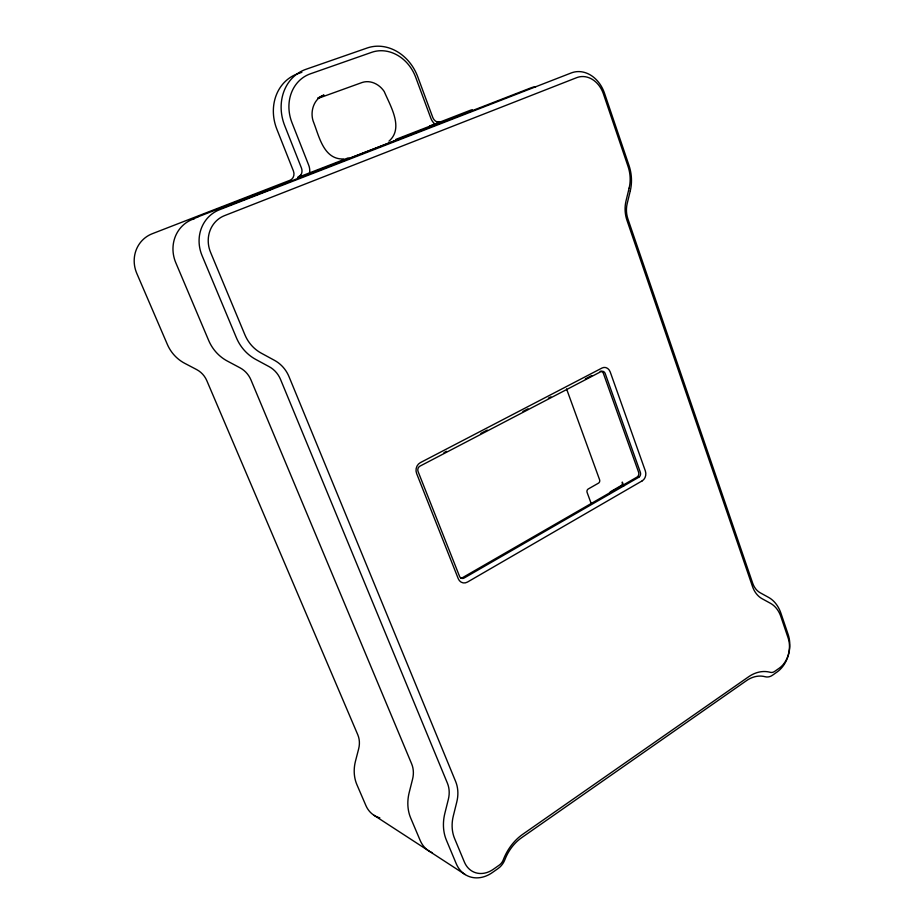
<?xml version="1.0" encoding="UTF-8"?>
<svg xmlns="http://www.w3.org/2000/svg" width="924" height="924" viewBox="0 0 924 924"><rect width="100%" height="100%" fill="white"/><g stroke="black" fill="none" stroke-linecap="round" stroke-linejoin="round"><path stroke-width="1.39" d="M300.67 175.237L297.898 177.396L300.67 175.237A7.554 6.768 66.2 0 0 301.42 167.949L284.684 125.595A45.241 39.536 65.4 0 1 305.902 69.323L367.163 48.002A44.167 37.745 68.1 0 1 417.752 76.808L432.744 117.371A7.149 6.052 71.9 0 0 437.722 122.095L440.875 121.899L437.722 122.095M388.992 141.164C404.007 128.159 390.506 106.295 384.234 91.545C379.21 83.945 370.143 79.741 362.046 82.525L318.018 98.418M443.947 452.668L446.5 451.339M480.896 433.391L487.26 430.076M522.926 411.457L528.031 408.801M548.406 398.163L550.958 396.835M585.354 378.898L591.73 375.571M192.804 219.254L197.898 216.874M317.752 98.06L323.966 95.045C313.698 98.591 309.321 112.532 313.825 122.846C319.358 137.329 324.058 159.76 343.647 158.986M395.911 139.362L439.454 122.442M348.244 157.877L299.711 176.692M196.465 217.429L255.451 194.525M194.294 218.676L192.435 219.392A33.842 31.682 62 0 0 175.791 262.728L208.639 340.39A41.106 38.854 75.6 0 0 227.327 361.053L240.009 367.81A24.659 23.643 87.3 0 1 250.982 379.972L411.665 763.905A23.735 19.889 -64.1 0 1 412.554 779.232L409.205 792.492A38.762 31.832 -65.7 0 0 410.683 818.006L420.177 840.447A31.058 25.283 -65.1 0 0 432.409 852.76M283.98 183.83L530.93 87.861A29.741 24.301 75.8 0 1 535.897 86.637M254.077 195.056L285.366 183.287M425.525 128.829L315.742 171.333L321.945 169.08M301.871 72.303L297.84 73.712A44.629 39.12 65 0 0 276.865 129.233L293.416 170.986A7.45 6.687 65.7 0 1 289.94 180.296L152.241 233.737A31.058 29.383 56.3 0 0 136.81 273.446L167.371 344.456A37.722 36.175 70.7 0 0 184.777 363.351L196.593 369.542A22.603 22.014 84.9 0 1 206.826 380.688L357.784 734.765A21.864 18.746 -62.3 0 1 358.639 748.925L355.486 761.122A35.759 30.099 -64.1 0 0 356.907 784.684L365.881 805.52A28.656 23.92 -63.5 0 0 379.822 817.832M374.07 815.338L465.176 874.566M591.325 503.903L587.11 492.434A2.576 2.125 -84 0 1 588.23 488.992L598.475 483.16A2.576 2.114 -84.6 0 0 599.584 479.741L566.562 388.923M623.688 486.047L622.268 482.074A2.633 2.148 -84.7 0 1 621.147 485.585L610.729 491.591A2.645 2.16 -84.1 0 0 609.436 493.774M435.031 124.209A12.913 10.915 72 0 1 430.803 118.133L415.719 77.35A38.415 32.802 68.2 0 0 371.702 52.322L310.383 73.816A39.362 34.361 65.5 0 0 291.984 122.707L308.697 165.165A13.652 12.208 66.3 0 1 309.563 172.927M472.256 109.702A27.512 23.077 74.5 0 0 469.946 110.43L431.473 125.364A7.057 5.994 71.6 0 1 429.949 125.699M600.15 371.309A3.777 3.107 89.7 0 1 603.453 373.562L638.576 472.176A3.708 3.003 -85.3 0 1 637.017 477.096L462.577 577.627A4.008 3.453 -76.6 0 1 460.799 578.077M629.129 188.092L626.022 200.901A28.563 22.742 82.4 0 0 627.003 220.443L752.471 586.451A26.634 20.12 -82.4 0 0 762.081 598.717L770.466 603.314A29.649 22.361 -80.3 0 1 780.896 616.654L788.126 637.976A22.476 16.805 -79.9 0 1 779.279 668.168L774.705 671.378A8.431 6.295 -79.4 0 1 770.269 672.302A41.095 30.584 -77.7 0 0 748.556 676.818L522.741 834.291A46.489 36.267 -67.3 0 0 503.28 859.817A9.794 7.773 -66.2 0 1 499.214 865.153L493.37 869.265A26.242 20.963 -66 0 1 464.391 862.057L454.585 838.507A34.384 27.72 -66.7 0 1 453.314 815.95L456.791 801.951A31.774 26.172 -65.2 0 0 455.648 781.508L289.027 376.703A33.137 31.393 88.2 0 0 274.532 360.372L261.273 353.164A36.602 34.2 77.8 0 1 244.872 334.742L210.58 252.356A28.702 26.634 65.2 0 1 224.544 215.627L576.715 77.651A25.075 20.097 76.6 0 1 603.43 93.925L628.054 166.47A32.328 26.08 80.1 0 1 629.129 188.092M630.249 190.956L627.165 203.696A22.465 17.914 82.4 0 0 627.927 219.023L752.656 583.125A20.952 15.858 -82.4 0 0 760.209 592.781L768.56 597.378A35.17 26.565 -80.3 0 1 780.919 613.213L788.126 634.43A27.986 20.975 -79.9 0 1 777.107 671.979L772.556 675.19A14.01 10.476 -79.4 0 1 765.176 676.738A35.297 26.311 -77.7 0 0 746.488 680.641L521.598 837.721A39.905 31.185 -67.3 0 0 504.92 859.62A16.262 12.924 -66.2 0 1 498.186 868.456L492.365 872.556A32.663 26.126 -66 0 1 456.202 863.617L446.384 840.124A40.76 32.906 -66.6 0 1 444.86 813.316L448.348 799.352A24.983 20.605 -65.2 0 0 447.435 783.252L280.561 379.487A26.045 24.694 88.1 0 0 269.115 366.643L255.879 359.494A43.382 40.575 77.6 0 1 236.359 337.664L202.021 255.509A35.724 33.172 65 0 1 219.462 209.76L571.24 72.95A31.22 25.064 76.5 0 1 604.504 93.243L628.978 165.373A38.334 30.977 80 0 1 630.249 190.956M221.148 208.304L272.834 188.496L221.148 208.304M642.215 480.838L467.475 582.062A8.062 6.93 -76.7 0 1 458.246 578.667L416.62 473.515A8.166 7.242 -83.1 0 1 420.362 462.635L602.044 368.018A7.577 6.237 89.7 0 1 610.233 371.991L645.345 470.951A7.45 6.018 -85.3 0 1 642.215 480.838M638.784 477.269L464.125 578.02A4.019 3.465 -76.7 0 1 459.528 576.322L418.087 471.552A4.077 3.615 -83.1 0 1 419.958 466.135L601.108 371.552A3.777 3.107 89.7 0 1 605.197 373.527L640.355 472.337A3.708 3.003 -85.3 0 1 638.784 477.269"/></g></svg>
